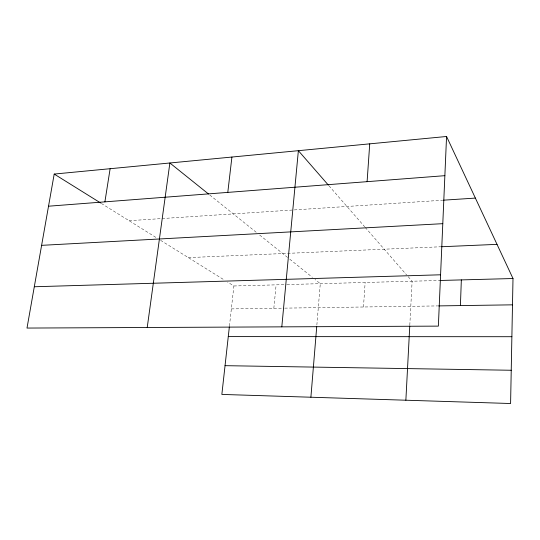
<?xml version="1.0" encoding="UTF-8"?>
<svg xmlns="http://www.w3.org/2000/svg" width="540" height="540" viewBox="0 0 540 540"><rect width="100%" height="100%" fill="white"/><g stroke="black" fill="none" stroke-linecap="round" stroke-linejoin="round"><path stroke-width="0.41" stroke-dasharray="2.7 2.03" d="M409.806 325.181L412.115 281.219L407.194 275.569M363.474 306.99L365.141 282.474M316.859 325.04L320.281 283.669L315.036 279.464M273.834 308.286L276.115 284.85M229.453 326.012L233.894 285.977L227.644 282.082M129.087 220.705L442.692 200.225M188.352 257.614L440.768 246.773M233.894 285.977L286.112 284.587M286.943 284.56L438.818 280.503M231.35 308.9L283.898 308.144M284.742 308.131L437.704 305.917M101.351 203.431L156.992 238.086M160.569 240.314L224.168 279.916M209.81 195.035L257.101 232.976M259.666 235.035L289.15 258.694M289.784 259.207L312.41 277.358M328.954 185.78L364.689 226.787M365.243 227.428L406.647 274.948"/><path stroke-width="0.81" d="M446.56 136.485L438.365 326.12L27 328.064L54.203 174.069L446.56 136.485L513 278.525L510.59 403.515L221.852 394.423L229.358 326.828M460.411 305.586L461.342 279.902M405.864 400.221L409.765 326.005M367.099 181.669L369.731 143.843M310.892 397.224L316.724 326.7M281.806 326.862L298.37 150.68L328.408 185.153M227.792 192.402L231.917 157.046M147.224 327.497L169.877 162.986L208.507 193.988M104.895 201.866L110.126 168.71M48.526 206.206L444.865 175.675M443.529 200.171L475.376 198.092M41.614 245.342L442.793 223.675M441.605 246.74L497.023 244.357M34.297 286.754L440.586 274.793M439.648 280.483L513 278.525M438.548 305.903L512.494 304.837M228.278 336.602L511.88 336.71M225.045 365.675L511.232 370.258M54.203 174.069L100.642 202.986"/></g></svg>
